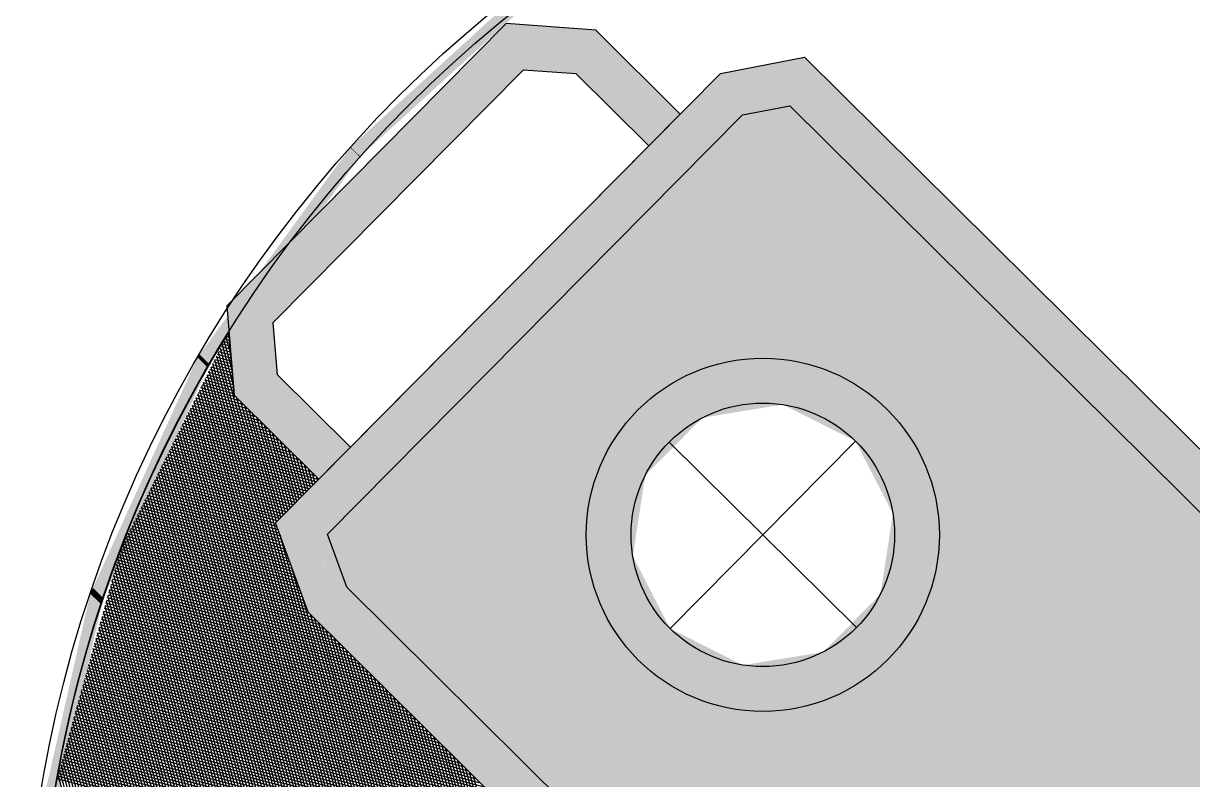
# Model space of a CAD drawing. Header units: metres. Extents: x 588040 to 588395, y 4834075 to 4834430.
# Drawn here: x 588183.929 to 588184.973, y 4834086.173 to 4834086.847 of the extents above; entities that cross this region are included whole.
import ezdxf

# ---------------------------------------------------------------- set-up
doc = ezdxf.new("R2010")
doc.units = ezdxf.units.M
doc.header["$LTSCALE"] = 2
doc.layers.add('A-HATCH', color=8, linetype='Continuous')

# ---------------------------------------------------------------- blocks, each defined once
blk = doc.blocks.new('PasteBlock$16')
at = {"color": 113}
for p, q in [((0.6727, 4.4522), (0.3299, 4.3614)), ((0.7385, 4.4065), (0.6727, 4.4522)), ((0.358, 4.3275), (0.665, 4.4088)), ((0.358, 4.3275), (0.665, 4.4088)), ((0.665, 4.4088), (0.7036, 4.3821)), ((0.665, 4.4088), (0.7036, 4.3821)), ((0.7657, 4.3038), (0.7385, 4.4065)), ((0.7036, 4.3821), (0.727, 4.2936)), ((0.7036, 4.3821), (0.727, 4.2936)), ((0.3299, 4.3614), (0.2953, 4.2892)), ((0.3377, 4.2852), (0.358, 4.3275)), ((0.3377, 4.2852), (0.358, 4.3275)), ((0.2695, 4.1724), (0.8148, 4.3168)), ((0.8148, 4.3168), (0.8871, 4.2913)), ((0.727, 4.2936), (0.7657, 4.3038)), ((0.727, 4.2936), (0.3612, 4.1967)), ((0.8871, 4.2913), (1.0773, 3.5731)), ((0.2953, 4.2892), (0.3225, 4.1864)), ((0.3612, 4.1967), (0.3377, 4.2852)), ((0.3612, 4.1967), (0.3377, 4.2852)), ((0.3043, 4.1402), (0.8131, 4.275)), ((0.8131, 4.275), (0.8538, 4.2606)), ((0.8538, 4.2606), (1.0352, 3.5757)), ((0.3225, 4.1864), (0.3612, 4.1967)), ((0.2542, 4.0889), (0.2695, 4.1724)), ((0.2952, 4.0905), (0.3043, 4.1402)), ((0.4392, 3.3905), (0.2542, 4.0889)), ((0.473, 3.4191), (0.2952, 4.0905))]:
    blk.add_line(p, q, dxfattribs=at)
at = {"color": 31}
for p, q in [((0.2953, 4.2892), (0.3198, 4.3404)), ((0.2953, 4.2892), (0.3198, 4.3404)), ((0.2991, 4.2971), (0.3089, 4.3333)), ((0.3051, 4.3096), (0.3121, 4.3354)), ((0.3131, 4.3263), (0.3072, 4.3322)), ((0.3142, 4.3287), (0.3094, 4.3336)), ((0.3111, 4.3221), (0.3152, 4.3374)), ((0.3154, 4.3311), (0.3115, 4.335)), ((0.3165, 4.3335), (0.3137, 4.3364)), ((0.3177, 4.3359), (0.3158, 4.3378)), ((0.317, 4.3346), (0.3184, 4.3395)), ((0.3188, 4.3383), (0.3179, 4.3392)), ((-0.0332, 3.1189), (0.2932, 4.3231)), ((-0.0304, 3.1196), (0.2963, 4.3251)), ((-0.0276, 3.1204), (0.2995, 4.3272)), ((-0.0248, 3.1212), (0.3026, 4.3292)), ((-0.022, 3.1219), (0.3058, 4.3313)), ((0.3051, 4.3096), (0.2923, 4.3225)), ((0.3062, 4.312), (0.2944, 4.3239)), ((0.3074, 4.3144), (0.2965, 4.3252)), ((0.3085, 4.3168), (0.2987, 4.3266)), ((0.3096, 4.3192), (0.3008, 4.328)), ((0.3108, 4.3216), (0.303, 4.3294)), ((0.3119, 4.3239), (0.3051, 4.3308)), ((-0.0472, 3.1151), (0.2774, 4.3128)), ((-0.0444, 3.1158), (0.2806, 4.3148)), ((-0.0416, 3.1166), (0.2837, 4.3169)), ((-0.0388, 3.1173), (0.2869, 4.3189)), ((-0.036, 3.1181), (0.29, 4.321)), ((0.2959, 4.2904), (0.2752, 4.3113)), ((0.2971, 4.2928), (0.2773, 4.3127)), ((0.2982, 4.2952), (0.2794, 4.3141)), ((0.2993, 4.2976), (0.2816, 4.3155)), ((0.3005, 4.3), (0.2837, 4.3169)), ((0.3016, 4.3024), (0.2859, 4.3183)), ((0.3028, 4.3048), (0.288, 4.3197)), ((0.3039, 4.3072), (0.2901, 4.3211)), ((-0.0611, 3.1113), (0.2617, 4.3025)), ((-0.0583, 3.112), (0.2649, 4.3046)), ((-0.0556, 3.1128), (0.268, 4.3066)), ((-0.0528, 3.1135), (0.2712, 4.3087)), ((-0.05, 3.1143), (0.2743, 4.3107)), ((0.3036, 4.2579), (0.2602, 4.3015)), ((0.3023, 4.2627), (0.2623, 4.3029)), ((0.301, 4.2676), (0.2645, 4.3043)), ((0.2997, 4.2724), (0.2666, 4.3057)), ((0.2985, 4.2772), (0.2687, 4.3071)), ((0.2972, 4.2821), (0.2709, 4.3085)), ((0.2959, 4.2869), (0.273, 4.3099)), ((-0.0779, 3.1067), (0.2428, 4.2902)), ((-0.0751, 3.1075), (0.246, 4.2923)), ((-0.0723, 3.1082), (0.2491, 4.2943)), ((-0.0695, 3.109), (0.2523, 4.2964)), ((-0.0667, 3.1097), (0.2554, 4.2984)), ((-0.0639, 3.1105), (0.2586, 4.3005)), ((0.3138, 4.2192), (0.2431, 4.2904)), ((0.3125, 4.2241), (0.2452, 4.2918)), ((0.3113, 4.2289), (0.2474, 4.2932)), ((0.31, 4.2337), (0.2495, 4.2946)), ((0.3087, 4.2386), (0.2516, 4.296)), ((0.3074, 4.2434), (0.2538, 4.2974)), ((0.3061, 4.2482), (0.2559, 4.2987)), ((0.3049, 4.2531), (0.258, 4.3001)), ((-0.0919, 3.1029), (0.2271, 4.28)), ((-0.0891, 3.1037), (0.2303, 4.282)), ((-0.0863, 3.1044), (0.2334, 4.2841)), ((-0.0835, 3.1052), (0.2365, 4.2861)), ((-0.0807, 3.1059), (0.2397, 4.2882)), ((-0.0192, 3.1227), (0.2961, 4.2861)), ((-0.0164, 3.1234), (0.2974, 4.2813)), ((0.3219, 4.1863), (0.2281, 4.2806)), ((0.3215, 4.1902), (0.2302, 4.282)), ((0.3202, 4.1951), (0.2324, 4.2834)), ((0.3189, 4.1999), (0.2345, 4.2848)), ((0.3177, 4.2047), (0.2367, 4.2862)), ((0.3164, 4.2096), (0.2388, 4.2876)), ((0.3151, 4.2144), (0.2409, 4.289)), ((0.3225, 4.1864), (0.2953, 4.2892)), ((0.3225, 4.1864), (0.2953, 4.2892)), ((-0.1059, 3.0991), (0.2114, 4.2697)), ((-0.1031, 3.0999), (0.2145, 4.2718)), ((-0.1003, 3.1006), (0.2177, 4.2738)), ((-0.0975, 3.1014), (0.2208, 4.2759)), ((-0.0947, 3.1021), (0.224, 4.2779)), ((0.2996, 4.1804), (0.211, 4.2695)), ((0.3024, 4.1811), (0.2131, 4.2709)), ((0.3052, 4.1818), (0.2153, 4.2722)), ((0.308, 4.1826), (0.2174, 4.2736)), ((0.3107, 4.1833), (0.2196, 4.275)), ((0.3135, 4.1841), (0.2217, 4.2764)), ((0.3163, 4.1848), (0.2238, 4.2778)), ((0.3191, 4.1855), (0.226, 4.2792)), ((0.2706, 4.1727), (0.2987, 4.2764)), ((0.2733, 4.1734), (0.3, 4.2716)), ((-0.1199, 3.0953), (0.1956, 4.2594)), ((-0.1171, 3.0961), (0.1988, 4.2615)), ((-0.1143, 3.0968), (0.2019, 4.2635)), ((-0.1115, 3.0976), (0.2051, 4.2656)), ((-0.1087, 3.0983), (0.2082, 4.2677)), ((0.2801, 4.1752), (0.196, 4.2597)), ((0.2828, 4.1759), (0.1982, 4.2611)), ((0.2856, 4.1767), (0.2003, 4.2625)), ((0.2884, 4.1774), (0.2024, 4.2639)), ((0.2912, 4.1781), (0.2046, 4.2653)), ((0.294, 4.1789), (0.2067, 4.2667)), ((0.2968, 4.1796), (0.2089, 4.2681)), ((0.2761, 4.1742), (0.3012, 4.2668)), ((0.2789, 4.1749), (0.3025, 4.2619)), ((-0.1338, 3.0915), (0.1799, 4.2492)), ((-0.1311, 3.0923), (0.1831, 4.2512)), ((-0.1283, 3.093), (0.1862, 4.2533)), ((-0.1255, 3.0938), (0.1894, 4.2553)), ((-0.1227, 3.0945), (0.1925, 4.2574)), ((0.2672, 4.1598), (0.1789, 4.2485)), ((0.2677, 4.1628), (0.1811, 4.2499)), ((0.2683, 4.1658), (0.1832, 4.2513)), ((0.2688, 4.1688), (0.1853, 4.2527)), ((0.2694, 4.1718), (0.1875, 4.2541)), ((0.2717, 4.173), (0.1896, 4.2555)), ((0.2745, 4.1737), (0.1917, 4.2569)), ((0.2773, 4.1744), (0.1939, 4.2583)), ((0.2817, 4.1756), (0.3038, 4.2571)), ((0.2845, 4.1764), (0.3051, 4.2523)), ((-0.1478, 3.0877), (0.1642, 4.2389)), ((-0.145, 3.0885), (0.1673, 4.241)), ((-0.1422, 3.0892), (0.1705, 4.243)), ((-0.1394, 3.09), (0.1736, 4.2451)), ((-0.1366, 3.0907), (0.1768, 4.2471)), ((0.2633, 4.1388), (0.1639, 4.2388)), ((0.2639, 4.1418), (0.1661, 4.2402)), ((0.2644, 4.1448), (0.1682, 4.2416)), ((0.265, 4.1478), (0.1704, 4.243)), ((0.2655, 4.1508), (0.1725, 4.2444)), ((0.2661, 4.1538), (0.1746, 4.2457)), ((0.2666, 4.1568), (0.1768, 4.2471)), ((0.2873, 4.1771), (0.3064, 4.2474)), ((0.2901, 4.1778), (0.3076, 4.2426)), ((-0.1618, 3.0839), (0.1485, 4.2287)), ((-0.159, 3.0846), (0.1516, 4.2307)), ((-0.1562, 3.0854), (0.1547, 4.2328)), ((-0.1534, 3.0862), (0.1579, 4.2348)), ((-0.1506, 3.0869), (0.161, 4.2369)), ((0.259, 4.1149), (0.1468, 4.2276)), ((0.2595, 4.1179), (0.149, 4.229)), ((0.26, 4.1208), (0.1511, 4.2304)), ((0.2606, 4.1238), (0.1533, 4.2318)), ((0.2611, 4.1268), (0.1554, 4.2332)), ((0.2617, 4.1298), (0.1575, 4.2346)), ((0.2622, 4.1328), (0.1597, 4.236)), ((0.2628, 4.1358), (0.1618, 4.2374)), ((0.2929, 4.1786), (0.3089, 4.2378)), ((0.2957, 4.1793), (0.3102, 4.2329)), ((0.2985, 4.1801), (0.3115, 4.2281)), ((-0.173, 3.0808), (0.1355, 4.2191)), ((-0.1702, 3.0816), (0.139, 4.2225)), ((-0.1674, 3.0824), (0.1422, 4.2246)), ((-0.1646, 3.0831), (0.1453, 4.2266)), ((0.2557, 4.0969), (0.1348, 4.2184)), ((0.2562, 4.0999), (0.1366, 4.2202)), ((0.2568, 4.1029), (0.1384, 4.2219)), ((0.2573, 4.1059), (0.1404, 4.2234)), ((0.2579, 4.1089), (0.1426, 4.2248)), ((0.2584, 4.1119), (0.1447, 4.2262)), ((0.3013, 4.1808), (0.3128, 4.2233)), ((0.304, 4.1815), (0.314, 4.2184)), ((-0.1814, 3.0786), (0.125, 4.2089)), ((-0.1786, 3.0793), (0.1285, 4.2123)), ((-0.1758, 3.0801), (0.132, 4.2157)), ((0.2585, 4.0728), (0.124, 4.208)), ((0.2572, 4.0776), (0.1258, 4.2097)), ((0.2559, 4.0825), (0.1276, 4.2115)), ((0.2546, 4.0873), (0.1294, 4.2132)), ((0.2546, 4.0909), (0.1312, 4.215)), ((0.2551, 4.0939), (0.133, 4.2167)), ((0.3068, 4.1823), (0.3153, 4.2136)), ((0.3096, 4.183), (0.3166, 4.2088)), ((-0.1898, 3.0763), (0.1144, 4.1987)), ((-0.187, 3.077), (0.1179, 4.2021)), ((-0.1842, 3.0778), (0.1215, 4.2055)), ((0.2662, 4.0438), (0.1132, 4.1976)), ((0.2649, 4.0486), (0.115, 4.1993)), ((0.2636, 4.0535), (0.1168, 4.2011)), ((0.2623, 4.0583), (0.1186, 4.2028)), ((0.261, 4.0631), (0.1204, 4.2045)), ((0.2598, 4.068), (0.1222, 4.2063)), ((0.3124, 4.1838), (0.3179, 4.2039)), ((0.3152, 4.1845), (0.3192, 4.1991)), ((-0.1982, 3.074), (0.1039, 4.1886)), ((-0.1954, 3.0748), (0.1074, 4.1919)), ((-0.1926, 3.0755), (0.1109, 4.1953)), ((0.2738, 4.0148), (0.1025, 4.1872)), ((0.2726, 4.0196), (0.1043, 4.1889)), ((0.2713, 4.0245), (0.1061, 4.1906)), ((0.27, 4.0293), (0.1079, 4.1924)), ((0.2687, 4.0341), (0.1096, 4.1941)), ((0.2674, 4.039), (0.1114, 4.1958)), ((0.2695, 4.1724), (0.3225, 4.1864)), ((0.2695, 4.1724), (0.3225, 4.1864)), ((0.318, 4.1852), (0.3204, 4.1943)), ((0.3208, 4.186), (0.3217, 4.1894)), ((-0.2066, 3.0717), (0.0934, 4.1784)), ((-0.2038, 3.0725), (0.0969, 4.1818)), ((-0.201, 3.0732), (0.1004, 4.1852)), ((0.2815, 3.9858), (0.0917, 4.1767)), ((0.2802, 3.9906), (0.0935, 4.1785)), ((0.279, 3.9955), (0.0953, 4.1802)), ((0.2777, 4.0003), (0.0971, 4.1819)), ((0.2764, 4.0051), (0.0989, 4.1837)), ((0.2751, 4.01), (0.1007, 4.1854)), ((-0.2149, 3.0694), (0.0828, 4.1682)), ((-0.2121, 3.0702), (0.0864, 4.1716)), ((-0.2093, 3.071), (0.0899, 4.175)), ((0.2892, 3.9568), (0.0809, 4.1663)), ((0.2879, 3.9616), (0.0827, 4.168)), ((0.2866, 3.9665), (0.0845, 4.1698)), ((0.2854, 3.9713), (0.0863, 4.1715)), ((0.2841, 3.9761), (0.0881, 4.1732)), ((0.2828, 3.981), (0.0899, 4.175)), ((0.2542, 4.0889), (0.2695, 4.1724)), ((0.2542, 4.0889), (0.2695, 4.1724)), ((-0.2261, 3.0664), (0.0688, 4.1546)), ((-0.2233, 3.0672), (0.0723, 4.158)), ((-0.2205, 3.0679), (0.0758, 4.1614)), ((-0.2177, 3.0687), (0.0793, 4.1648)), ((-0.0136, 3.1242), (0.2674, 4.161)), ((0.2969, 3.9278), (0.0701, 4.1559)), ((0.2956, 3.9326), (0.0719, 4.1576)), ((0.2943, 3.9375), (0.0737, 4.1593)), ((0.293, 3.9423), (0.0755, 4.1611)), ((0.2918, 3.9471), (0.0773, 4.1628)), ((0.2905, 3.952), (0.0791, 4.1646)), ((-0.2345, 3.0641), (0.0583, 4.1444)), ((-0.2317, 3.0649), (0.0618, 4.1478)), ((-0.2289, 3.0656), (0.0653, 4.1512)), ((0.3046, 3.8988), (0.0593, 4.1454)), ((0.3033, 3.9036), (0.0611, 4.1472)), ((0.302, 3.9085), (0.0629, 4.1489)), ((0.3007, 3.9133), (0.0647, 4.1506)), ((0.2994, 3.9181), (0.0665, 4.1524)), ((0.2982, 3.923), (0.0683, 4.1541)), ((-0.2429, 3.0618), (0.0477, 4.1342)), ((-0.2401, 3.0626), (0.0512, 4.1376)), ((-0.2373, 3.0634), (0.0548, 4.141)), ((0.3122, 3.8698), (0.0485, 4.135)), ((0.311, 3.8746), (0.0503, 4.1367)), ((0.3097, 3.8795), (0.0521, 4.1385)), ((0.3084, 3.8843), (0.0539, 4.1402)), ((0.3071, 3.8891), (0.0557, 4.142)), ((0.3058, 3.894), (0.0575, 4.1437)), ((-0.2513, 3.0596), (0.0372, 4.124)), ((-0.2485, 3.0603), (0.0407, 4.1274)), ((-0.2457, 3.0611), (0.0442, 4.1308)), ((-0.0108, 3.125), (0.262, 4.1316)), ((0.3199, 3.8408), (0.0378, 4.1246)), ((0.3186, 3.8456), (0.0396, 4.1263)), ((0.3174, 3.8505), (0.0414, 4.128)), ((0.3161, 3.8553), (0.0432, 4.1298)), ((0.3148, 3.8601), (0.045, 4.1315)), ((0.3135, 3.865), (0.0468, 4.1333)), ((-0.2549, 3.075), (0.0267, 4.1138)), ((-0.254, 3.0689), (0.0302, 4.1172)), ((-0.253, 3.0628), (0.0337, 4.1206)), ((0.3276, 3.8118), (0.027, 4.1141)), ((0.3263, 3.8166), (0.0288, 4.1159)), ((0.325, 3.8215), (0.0306, 4.1176)), ((0.3238, 3.8263), (0.0324, 4.1194)), ((0.3225, 3.8311), (0.0342, 4.1211)), ((0.3212, 3.836), (0.036, 4.1228)), ((-0.2577, 3.0932), (0.0161, 4.1036)), ((-0.2568, 3.0871), (0.0197, 4.107)), ((-0.2558, 3.081), (0.0232, 4.1104)), ((0.3353, 3.7828), (0.0162, 4.1037)), ((0.334, 3.7876), (0.018, 4.1054)), ((0.3327, 3.7925), (0.0198, 4.1072)), ((0.3314, 3.7973), (0.0216, 4.1089)), ((0.3302, 3.8021), (0.0234, 4.1107)), ((0.3289, 3.807), (0.0252, 4.1124)), ((-0.2605, 3.1115), (0.0056, 4.0935)), ((-0.2596, 3.1054), (0.0091, 4.0969)), ((-0.2586, 3.0993), (0.0126, 4.1002)), ((-0.008, 3.1257), (0.2566, 4.1022)), ((0.343, 3.7538), (0.0054, 4.0933)), ((0.3417, 3.7586), (0.0072, 4.095)), ((0.3404, 3.7635), (0.009, 4.0968)), ((0.3391, 3.7683), (0.0108, 4.0985)), ((0.3379, 3.7731), (0.0126, 4.1002)), ((0.3366, 3.778), (0.0144, 4.102)), ((-0.2633, 3.1298), (-0.0049, 4.0833)), ((-0.2624, 3.1237), (-0.0014, 4.0867)), ((-0.2615, 3.1176), (0.0021, 4.0901)), ((0.3507, 3.7248), (-0.0054, 4.0828)), ((-0.0052, 3.1265), (0.2549, 4.0863)), ((0.3494, 3.7296), (-0.0036, 4.0846)), ((-0.0024, 3.1272), (0.2562, 4.0814)), ((0.3481, 3.7345), (-0.0018, 4.0863)), ((0.3468, 3.7393), (0, 4.0881)), ((0.3455, 3.7441), (0.0018, 4.0898)), ((0.3443, 3.749), (0.0036, 4.0915)), ((0.4392, 3.3905), (0.2542, 4.0889)), ((0.4392, 3.3905), (0.2542, 4.0889)), ((-0.2652, 3.142), (-0.0119, 4.0765)), ((-0.2643, 3.1359), (-0.0084, 4.0799)), ((0.3571, 3.7006), (-0.0143, 4.0742)), ((0.3558, 3.7055), (-0.0125, 4.0759)), ((0.3545, 3.7103), (-0.0108, 4.0776)), ((0.3532, 3.7151), (-0.009, 4.0794)), ((0.3519, 3.72), (-0.0072, 4.0811)), ((0.0004, 3.128), (0.2575, 4.0766)), ((0.0032, 3.1288), (0.2587, 4.0718)), ((0.006, 3.1295), (0.26, 4.0669)), ((0.0088, 3.1303), (0.2613, 4.0621)), ((0.0116, 3.131), (0.2626, 4.0573)), ((0.0144, 3.1318), (0.2639, 4.0524)), ((0.0172, 3.1326), (0.2651, 4.0476)), ((0.0199, 3.1333), (0.2664, 4.0428)), ((0.0227, 3.1341), (0.2677, 4.0379)), ((0.0255, 3.1348), (0.269, 4.0331)), ((0.0283, 3.1356), (0.2703, 4.0283)), ((0.0311, 3.1364), (0.2715, 4.0234)), ((0.0339, 3.1371), (0.2728, 4.0186)), ((0.0367, 3.1379), (0.2741, 4.0138)), ((0.0395, 3.1386), (0.2754, 4.0089)), ((0.0423, 3.1394), (0.2767, 4.0041)), ((0.0451, 3.1402), (0.278, 3.9993)), ((0.0479, 3.1409), (0.2792, 3.9944)), ((0.0507, 3.1417), (0.2805, 3.9896)), ((0.0535, 3.1424), (0.2818, 3.9848)), ((0.0563, 3.1432), (0.2831, 3.9799)), ((0.0591, 3.144), (0.2844, 3.9751)), ((0.0619, 3.1447), (0.2856, 3.9703)), ((0.0647, 3.1455), (0.2869, 3.9654)), ((0.0675, 3.1462), (0.2882, 3.9606)), ((0.0703, 3.147), (0.2895, 3.9558)), ((0.0731, 3.1478), (0.2908, 3.9509)), ((0.0759, 3.1485), (0.292, 3.9461)), ((0.0787, 3.1493), (0.2933, 3.9413)), ((0.0815, 3.1501), (0.2946, 3.9364)), ((0.0843, 3.1508), (0.2959, 3.9316)), ((0.0871, 3.1516), (0.2972, 3.9268)), ((0.0899, 3.1523), (0.2984, 3.9219)), ((0.0927, 3.1531), (0.2997, 3.9171)), ((0.0954, 3.1539), (0.301, 3.9123)), ((0.0982, 3.1546), (0.3023, 3.9074)), ((0.101, 3.1554), (0.3036, 3.9026)), ((0.1038, 3.1561), (0.3048, 3.8978)), ((0.1066, 3.1569), (0.3061, 3.8929)), ((0.1094, 3.1577), (0.3074, 3.8881))]:
    blk.add_line(p, q, dxfattribs=at)
for p, q in [((0.609, 4.0565), (0.6692, 3.8291)), ((0.5254, 3.9126), (0.7528, 3.9729))]:
    blk.add_line(p, q)
for centre, radius in [((0.8451, 3.3374), 1.1444), ((0.8451, 3.3374), 1.1323), ((0.6391, 3.9428), 0.1576), ((0.6391, 3.9428), 0.1176)]:
    blk.add_circle(centre, radius)
blk.add_arc((0.8451, 3.3374), 1.1323, 117.6407, 194.2201, dxfattribs=at)
for points in [[(0.7243, 4.4632), (0.497, 4.4275), (0.7212, 4.4749)], [(0.5001, 4.4158), (0.497, 4.4275), (0.7243, 4.4632)], [(0.4996, 4.4156), (0.287, 4.3361), (0.4964, 4.4274)], [(0.5001, 4.4158), (0.4964, 4.4274), (0.497, 4.4275)], [(0.4996, 4.4156), (0.4964, 4.4274), (0.5001, 4.4158)], [(0.2901, 4.3243), (0.287, 4.3361), (0.4996, 4.4156)], [(0.2874, 4.3224), (0.0995, 4.2048), (0.2841, 4.3349)], [(0.2901, 4.3243), (0.2841, 4.3349), (0.287, 4.3361)], [(0.2874, 4.3224), (0.2841, 4.3349), (0.2901, 4.3243)], [(0.1028, 4.1924), (0.0995, 4.2048), (0.2874, 4.3224)], [(0.0985, 4.1878), (-0.0578, 4.0392), (0.0948, 4.2016)], [(0.1028, 4.1924), (0.0948, 4.2016), (0.0995, 4.2048)], [(0.0985, 4.1878), (0.0948, 4.2016), (0.1028, 4.1924)], [(-0.0541, 4.0254), (-0.0578, 4.0392), (0.0985, 4.1878)]]:
    blk.add_solid(points)
at = {"color": 113}
for points in [[(0.665, 4.4088), (0.3477, 4.3662), (0.6548, 4.4475)], [(0.6885, 4.3926), (0.6548, 4.4475), (0.6727, 4.4522)], [(0.665, 4.4088), (0.6548, 4.4475), (0.6885, 4.3926)], [(0.6885, 4.3926), (0.6727, 4.4522), (0.7036, 4.3821)], [(0.7036, 4.3821), (0.6727, 4.4522), (0.6878, 4.4417)], [(0.727, 4.2936), (0.6878, 4.4417), (0.7657, 4.3038)], [(0.7657, 4.3038), (0.6878, 4.4417), (0.7385, 4.4065)], [(0.358, 4.3275), (0.3477, 4.3662), (0.665, 4.4088)], [(0.358, 4.3275), (0.3299, 4.3614), (0.3477, 4.3662)], [(0.3457, 4.3018), (0.3219, 4.3448), (0.3299, 4.3614)], [(0.3457, 4.3018), (0.3299, 4.3614), (0.358, 4.3275)], [(0.3612, 4.1967), (0.2953, 4.2892), (0.3219, 4.3448)], [(0.3377, 4.2852), (0.3219, 4.3448), (0.3457, 4.3018)], [(0.8131, 4.275), (0.3014, 4.1808), (0.8028, 4.3137)], [(0.8272, 4.27), (0.8028, 4.3137), (0.8148, 4.3168)], [(0.8131, 4.275), (0.8028, 4.3137), (0.8272, 4.27)], [(0.8272, 4.27), (0.8148, 4.3168), (0.8272, 4.27)], [(0.8272, 4.27), (0.8148, 4.3168), (0.8148, 4.3168)], [(0.8272, 4.27), (0.8148, 4.3168), (0.85, 4.2619)], [(0.85, 4.2619), (0.8148, 4.3168), (0.8376, 4.3087)], [(0.85, 4.2619), (0.8376, 4.3087), (0.8538, 4.2606)], [(0.8538, 4.2606), (0.8376, 4.3087), (0.8414, 4.3074)], [(1.0523, 3.5113), (0.8414, 4.3074), (1.0773, 3.5731)], [(1.0773, 3.5731), (0.8414, 4.3074), (0.8871, 4.2913)], [(0.3225, 4.1864), (0.2953, 4.2892), (0.3612, 4.1967)], [(0.3117, 4.1422), (0.3014, 4.1808), (0.8131, 4.275)], [(0.3015, 4.1251), (0.2732, 4.1734), (0.2877, 4.1772)], [(0.3043, 4.1402), (0.2877, 4.1772), (0.294, 4.1789)], [(0.3015, 4.1251), (0.2877, 4.1772), (0.3043, 4.1402)], [(0.3117, 4.1422), (0.294, 4.1789), (0.3014, 4.1808)], [(0.3043, 4.1402), (0.294, 4.1789), (0.3117, 4.1422)], [(0.4817, 3.3714), (0.2542, 4.0889), (0.2695, 4.1724)], [(0.4862, 3.3693), (0.2695, 4.1724), (0.2732, 4.1734)], [(0.4817, 3.3714), (0.2695, 4.1724), (0.4862, 3.3693)], [(0.2952, 4.0905), (0.2732, 4.1734), (0.3015, 4.1251)], [(0.6104, 4.0509), (0.5661, 4.0764), (0.5987, 4.0951)], [(0.6104, 4.0509), (0.5987, 4.0951), (0.6456, 4.0602)], [(0.6456, 4.0602), (0.5987, 4.0951), (0.6364, 4.095)], [(0.6456, 4.0602), (0.6364, 4.095), (0.6945, 4.0412)], [(0.6945, 4.0412), (0.6364, 4.095), (0.6803, 4.0949)], [(0.6945, 4.0412), (0.6803, 4.0949), (0.7134, 4.034)], [(0.7134, 4.034), (0.6803, 4.0949), (0.7003, 4.0833)], [(0.4392, 3.3905), (0.2542, 4.0889), (0.4817, 3.3714)], [(0.7134, 4.034), (0.7003, 4.0833), (0.7528, 3.9729)], [(0.7528, 3.9729), (0.7003, 4.0833), (0.7278, 4.0673)], [(0.5753, 4.0416), (0.528, 4.0545), (0.5661, 4.0764)], [(0.5753, 4.0416), (0.5661, 4.0764), (0.6104, 4.0509)], [(0.7778, 3.8784), (0.7278, 4.0673), (0.7912, 3.9015)], [(0.7912, 3.9015), (0.7278, 4.0673), (0.7509, 4.0539)], [(0.5422, 4.0009), (0.5163, 4.0345), (0.528, 4.0545)], [(0.5422, 4.0009), (0.528, 4.0545), (0.5753, 4.0416)], [(0.7912, 3.9015), (0.7509, 4.0539), (0.7915, 3.9831)], [(0.5294, 3.9852), (0.5004, 4.0071), (0.5163, 4.0345)], [(0.5294, 3.9852), (0.5163, 4.0345), (0.5422, 4.0009)], [(0.5504, 3.8182), (0.487, 3.984), (0.5004, 4.0071)], [(0.5254, 3.9126), (0.5004, 4.0071), (0.5294, 3.9852)], [(0.5273, 3.8316), (0.4867, 3.9024), (0.487, 3.984)], [(0.5273, 3.8316), (0.487, 3.984), (0.5504, 3.8182)], [(0.7778, 3.8784), (0.7488, 3.9003), (0.7528, 3.9729)], [(0.5504, 3.8182), (0.5254, 3.9126), (0.5779, 3.8022)], [(0.5779, 3.8022), (0.5254, 3.9126), (0.5648, 3.8516)], [(0.7618, 3.851), (0.736, 3.8846), (0.7488, 3.9003)], [(0.7618, 3.851), (0.7488, 3.9003), (0.7778, 3.8784)], [(0.7502, 3.831), (0.7029, 3.8439), (0.736, 3.8846)], [(0.7502, 3.831), (0.736, 3.8846), (0.7618, 3.851)], [(0.5779, 3.8022), (0.5648, 3.8516), (0.5979, 3.7906)], [(0.5979, 3.7906), (0.5648, 3.8516), (0.5837, 3.8443)], [(0.5979, 3.7906), (0.5837, 3.8443), (0.6418, 3.7905)], [(0.6418, 3.7905), (0.5837, 3.8443), (0.6326, 3.8253)], [(0.7121, 3.8091), (0.6677, 3.8346), (0.7029, 3.8439)], [(0.7121, 3.8091), (0.7029, 3.8439), (0.7502, 3.831)], [(0.6794, 3.7904), (0.6326, 3.8253), (0.6677, 3.8346)], [(0.6794, 3.7904), (0.6677, 3.8346), (0.7121, 3.8091)], [(0.6418, 3.7905), (0.6326, 3.8253), (0.6794, 3.7904)], [(1.0189, 3.4978), (0.5073, 3.4037), (1.0087, 3.5365)], [(0.5175, 3.365), (0.5073, 3.4037), (1.0189, 3.4978)]]:
    blk.add_solid(points, dxfattribs=at)
at = {"color": 254}
for points in [[(1.0087, 3.5365), (0.7206, 4.2505), (0.8131, 4.275)], [(1.0087, 3.5365), (0.8131, 4.275), (1.0207, 3.5397)], [(1.0207, 3.5397), (0.8131, 4.275), (0.8272, 4.27)], [(1.0207, 3.5397), (0.8272, 4.27), (1.0352, 3.5757)], [(1.0352, 3.5757), (0.8272, 4.27), (0.8538, 4.2606)], [(0.7915, 3.9831), (0.7002, 4.2451), (0.7206, 4.2505)], [(0.9162, 3.512), (0.7206, 4.2505), (1.0087, 3.5365)], [(0.7509, 4.0539), (0.6444, 4.2303), (0.7002, 4.2451)], [(0.7509, 4.0539), (0.7002, 4.2451), (0.7915, 3.9831)], [(0.6803, 4.0949), (0.5683, 4.2101), (0.6444, 4.2303)], [(0.6803, 4.0949), (0.6444, 4.2303), (0.7509, 4.0539)], [(0.5987, 4.0951), (0.4921, 4.19), (0.5683, 4.2101)], [(0.5987, 4.0951), (0.5683, 4.2101), (0.6803, 4.0949)], [(0.528, 4.0545), (0.4363, 4.1752), (0.4921, 4.19)], [(0.528, 4.0545), (0.4921, 4.19), (0.5987, 4.0951)], [(0.6115, 3.4313), (0.3117, 4.1422), (0.4159, 4.1698)], [(0.487, 3.984), (0.4159, 4.1698), (0.4363, 4.1752)], [(0.4867, 3.9024), (0.4159, 4.1698), (0.487, 3.984)], [(0.487, 3.984), (0.4363, 4.1752), (0.528, 4.0545)], [(0.4983, 3.4077), (0.2952, 4.0905), (0.3043, 4.1402)], [(0.5073, 3.4037), (0.3043, 4.1402), (0.3117, 4.1422)], [(0.4983, 3.4077), (0.3043, 4.1402), (0.5073, 3.4037)], [(0.5073, 3.4037), (0.3117, 4.1422), (0.6115, 3.4313)], [(0.473, 3.4191), (0.2952, 4.0905), (0.4983, 3.4077)], [(0.9162, 3.512), (0.7912, 3.9015), (0.7915, 3.9831)], [(0.6115, 3.4313), (0.4867, 3.9024), (0.6319, 3.4367)], [(0.6319, 3.4367), (0.4867, 3.9024), (0.5273, 3.8316)], [(0.8958, 3.5066), (0.7502, 3.831), (0.7912, 3.9015)], [(0.8958, 3.5066), (0.7912, 3.9015), (0.9162, 3.512)], [(0.6319, 3.4367), (0.5273, 3.8316), (0.6877, 3.4515)], [(0.6877, 3.4515), (0.5273, 3.8316), (0.5979, 3.7906)], [(0.8401, 3.4918), (0.6794, 3.7904), (0.7502, 3.831)], [(0.8401, 3.4918), (0.7502, 3.831), (0.8958, 3.5066)], [(0.6877, 3.4515), (0.5979, 3.7906), (0.7639, 3.4717)], [(0.7639, 3.4717), (0.5979, 3.7906), (0.6794, 3.7904)], [(0.7639, 3.4717), (0.6794, 3.7904), (0.8401, 3.4918)]]:
    blk.add_solid(points, dxfattribs=at)

msp = doc.modelspace()

# ---------------------------------------------------------------- block references
at = {"layer": 'A-HATCH', "rotation": 30.42789333090288}
msp.add_blockref('PasteBlock$16', (588186.0354, 4834082.6676, -102.3561), dxfattribs=at)

doc.saveas('drawing.dxf')
